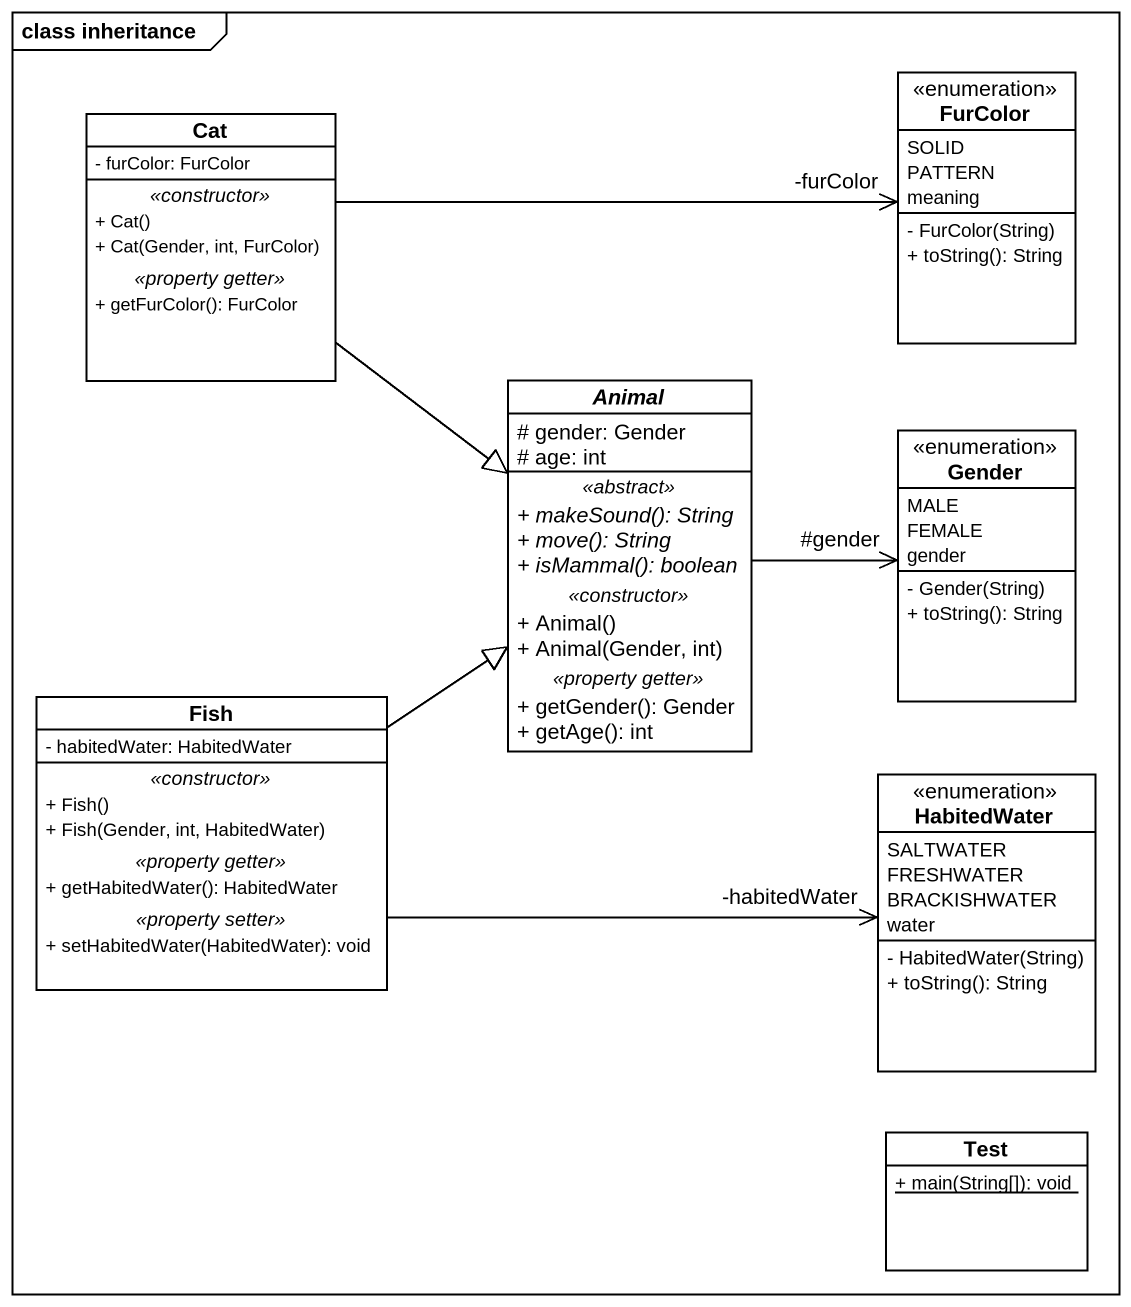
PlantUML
@startuml
mainframe class inheritance
hide circle
hide empty members
skinparam classAttributeIconSize 0
class Cat {
  - furColor: FurColor
  .. <<constructor>> ..
  + Cat()
  + Cat(Gender, int, FurColor)
  .. <<property getter>> ..
  + getFurColor(): FurColor
}
enum FurColor {
  SOLID
  PATTERN
  meaning
  - FurColor(String)
  + toString(): String
}
abstract class Animal {
  # gender: Gender
  # age: int
  .. <<abstract>> ..
  {abstract} + makeSound(): String
  {abstract} + move(): String
  {abstract} + isMammal(): boolean
  .. <<constructor>> ..
  + Animal()
  + Animal(Gender, int)
  .. <<property getter>> ..
  + getGender(): Gender
  + getAge(): int
}
enum Gender {
  MALE
  FEMALE
  gender
  - Gender(String)
  + toString(): String
}
class Fish {
  - habitedWater: HabitedWater
  .. <<constructor>> ..
  + Fish()
  + Fish(Gender, int, HabitedWater)
  .. <<property getter>> ..
  + getHabitedWater(): HabitedWater
  .. <<property setter>> ..
  + setHabitedWater(HabitedWater): void
}
enum HabitedWater {
  SALTWATER
  FRESHWATER
  BRACKISHWATER
  water
  - HabitedWater(String)
  + toString(): String
}
class Test {
  {static} + main(String[]): void
}
Cat -right-> "-furColor" FurColor
Cat --|> Animal
Animal -right-> "#gender" Gender
Fish -up-|> Animal
Fish -right-> "-habitedWater" HabitedWater
@enduml
